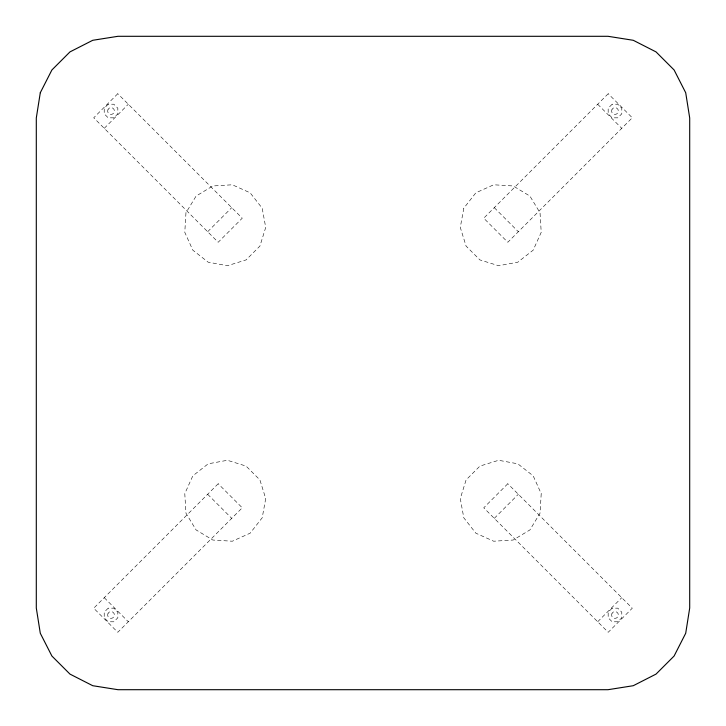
<?xml version="1.0" encoding="UTF-8"?>
<svg xmlns="http://www.w3.org/2000/svg" width="726" height="726" viewBox="0 0 726 726"><rect width="100%" height="100%" fill="white"/><g stroke="black" fill="none" stroke-linecap="round" stroke-linejoin="round"><path stroke-width="0.54" stroke-dasharray="3.63 2.72" d="M104.254 128.321L128.321 104.254M207.654 231.721L231.721 207.654M494.279 518.346L518.346 494.279M597.679 621.746L621.746 597.679M597.679 104.254L621.746 128.321M494.279 207.654L518.346 231.721M207.654 494.279L231.721 518.346M104.254 597.679L128.321 621.746M185.965 212.809L184.785 232.32L192.807 250.143L208.199 262.195L227.419 265.716L246.087 259.908L259.908 246.087L265.716 227.419L262.195 208.199L250.143 192.807L232.32 184.785L212.809 185.965L196.084 196.084L185.965 212.809M541.215 493.68L540.035 513.191L529.916 529.916L513.191 540.035L493.68 541.215L475.857 533.193L463.805 517.801L460.284 498.58L466.092 479.913L479.913 466.092L498.58 460.284L517.801 463.805L533.193 475.857L541.215 493.68M265.716 498.58L262.195 517.801L250.143 533.193L232.32 541.215L212.809 540.035L196.084 529.916L185.965 513.191L184.785 493.68L192.807 475.857L208.199 463.805L227.419 460.284L246.087 466.092L259.908 479.913L265.716 498.58M463.805 208.199L460.284 227.419L466.092 246.087L479.913 259.908L498.58 265.716L517.801 262.195L533.193 250.143L541.215 232.32L540.035 212.809L529.916 196.084L513.191 185.965L493.68 184.785L475.857 192.807L463.805 208.199M108.074 109.317L107.62 111.024L108.074 112.721L109.317 113.973L111.024 114.427L112.721 113.973L113.973 112.721L114.427 111.024L113.973 109.317L112.721 108.074L111.024 107.62L109.317 108.074L108.074 109.317M108.074 613.279L107.62 614.976L108.074 616.683L109.317 617.926L111.024 618.38L112.721 617.926L113.973 616.683L114.427 614.976L113.973 613.279L112.721 612.027L111.024 611.573L109.317 612.027L108.074 613.279M612.027 109.317L611.573 111.024L612.027 112.721L613.279 113.973L614.976 114.427L616.683 113.973L617.926 112.721L618.38 111.024L617.926 109.317L616.683 108.074L614.976 107.62L613.279 108.074L612.027 109.317M612.027 613.279L611.573 614.976L612.027 616.683L613.279 617.926L614.976 618.38L616.683 617.926L617.926 616.683L618.38 614.976L617.926 613.279L616.683 612.027L614.976 611.573L613.279 612.027L612.027 613.279M117.784 93.718L93.718 117.784L218.19 242.257L242.257 218.19L117.784 93.718M108.201 104.217L104.217 108.201L104.217 113.837L108.201 117.83L113.837 117.83L117.83 113.837L117.83 108.201L113.837 104.217L108.201 104.217M218.19 483.743L93.718 608.216L117.784 632.282L242.257 507.81L218.19 483.743M608.216 93.718L483.743 218.19L507.81 242.257L632.282 117.784L608.216 93.718M108.201 608.17L104.217 612.163L104.217 617.799L108.201 621.783L113.837 621.783L117.83 617.799L117.83 612.163L113.837 608.17L108.201 608.17M612.163 104.217L608.17 108.201L608.17 113.837L612.163 117.83L617.799 117.83L621.783 113.837L621.783 108.201L617.799 104.217L612.163 104.217M507.81 483.743L483.743 507.81L608.216 632.282L632.282 608.216L507.81 483.743M612.163 608.17L608.17 612.163L608.17 617.799L612.163 621.783L617.799 621.783L621.783 617.799L621.783 612.163L617.799 608.17L612.163 608.17"/><path stroke-width="1.09" d="M40.293 92.737L36.3 117.975L36.3 608.025L40.293 633.263L51.9 656.032L69.968 674.1L92.737 685.707L117.975 689.7L608.025 689.7L633.263 685.707L656.032 674.1L674.1 656.032L685.707 633.263L689.7 608.025L689.7 117.975L685.707 92.737L674.1 69.968L656.032 51.9L633.263 40.293L608.025 36.3L117.975 36.3L92.737 40.293L69.968 51.9L51.9 69.968L40.293 92.737"/></g></svg>
